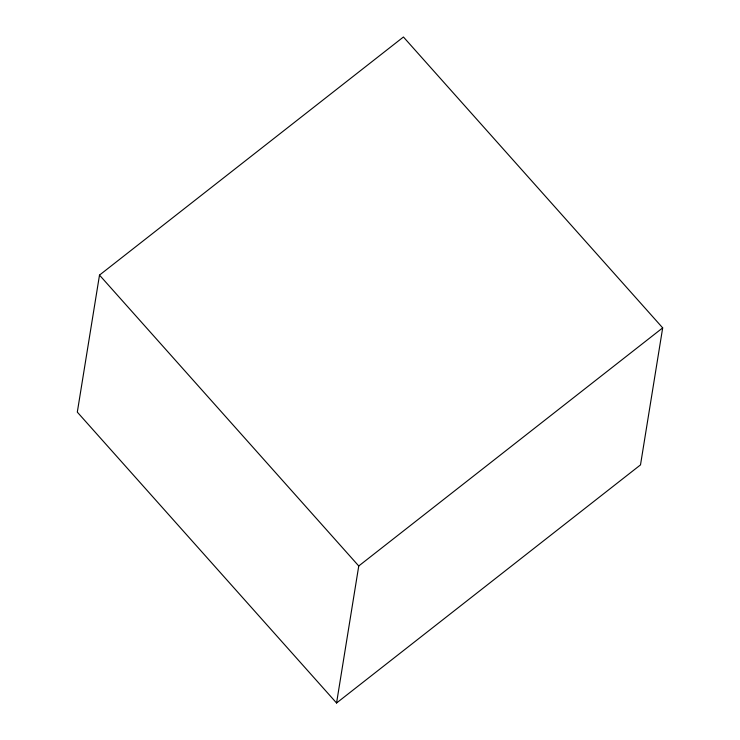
<?xml version="1.0" encoding="UTF-8"?>
<svg xmlns="http://www.w3.org/2000/svg" width="740" height="740" viewBox="0 0 740 740"><rect width="100%" height="100%" fill="white"/><g stroke="black" fill="none" stroke-linecap="round" stroke-linejoin="round"><path stroke-width="1.11" d="M99.502 275.104L77.311 412.125L336.561 703L640.498 464.896L662.688 327.875L403.439 37L99.502 275.104L358.752 565.98L336.561 703M358.752 565.98L662.688 327.875"/></g></svg>
